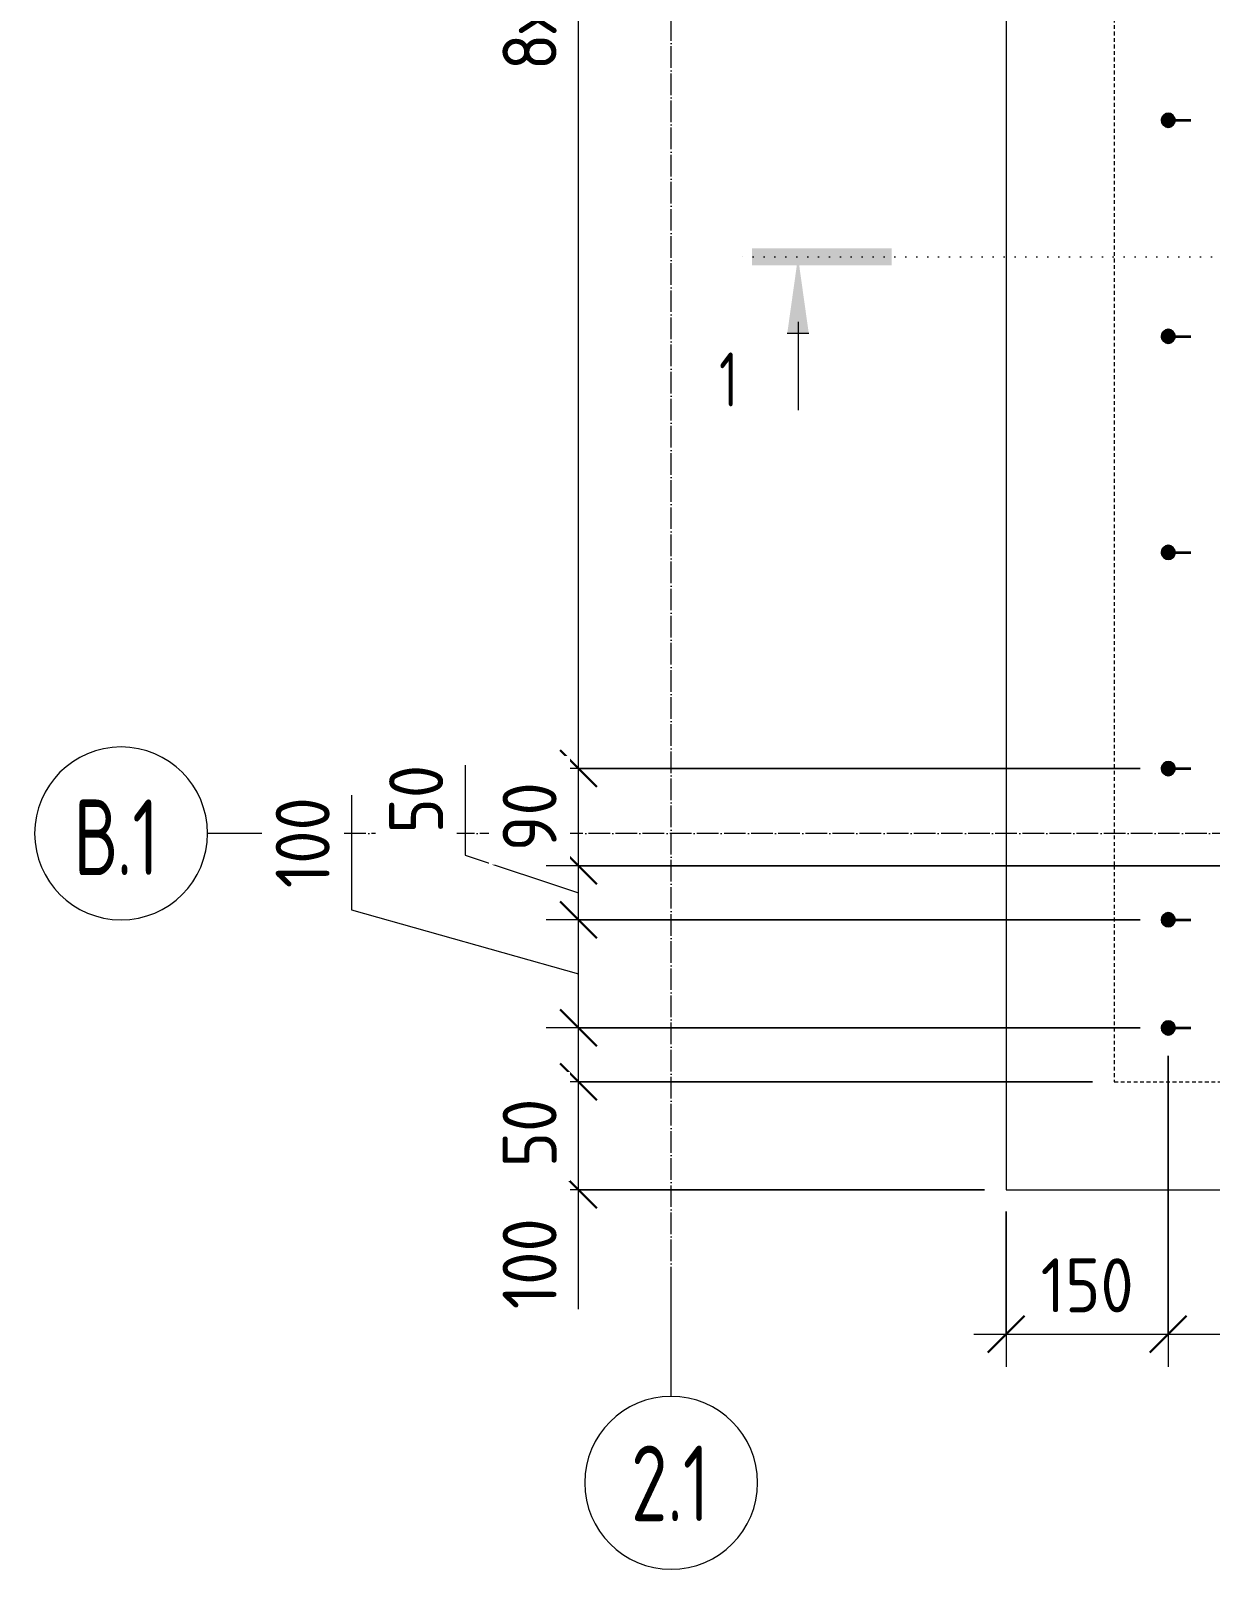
# Model space of a CAD drawing. Header units: millimetres. Extents: x -24758 to -3756, y -1583 to 75054.
# Drawn here: x -7562 to -6471, y 72124 to 73548 of the extents above; entities that cross this region are included whole.
import ezdxf

# ---------------------------------------------------------------- set-up
doc = ezdxf.new("R2010")
doc.units = ezdxf.units.MM
for name, pattern in [('01 Штриховая _4 мм_', [6, 3.5, -2.5]), ('02 Штрихпунктирная _20 мм_', [25, 20, -2.5, 0, -2.5]), ('04 Пунктир 10мм', [10, 0, -10])]:
    doc.linetypes.add(name, pattern=pattern)
for name, color, linetype, lineweight in [('AA_Dim', 7, 'Continuous', 9), ('AA_Dim-20', 7, 'Continuous', 9), ('AA_Linii', 7, 'Continuous', 9), ('AA_Razrez', 7, 'Continuous', 9), ('AF_Stena_Опалубка', 7, 'Continuous', 20), ('KR_Armatura', 7, 'Continuous', 20), ('KR_Armatura_Tonkie', 7, 'Continuous', 20), ('KR_Fundament', 7, 'Continuous', 20), ('Оси', 7, 'Continuous', 9)]:
    doc.layers.add(name, color=color, linetype=linetype, lineweight=lineweight)
doc.styles.add('ISOCPEUR', font='isocpeur.ttf', dxfattribs={"width": 0.7, "height": 50})
doc.styles.add('ISOCPEUR_1', font='isocpeur.ttf', dxfattribs={"width": 0.9, "height": 50})
doc.styles.add('ISOCPEUR_3', font='isocpeur.ttf', dxfattribs={"width": 0.7, "height": 70})
doc.dimstyles.new('01_Точн_3_знака__непрозр_', dxfattribs={"dimscale": 304.8, "dimtxt": 49.799059, "dimasz": 0.111549, "dimexe": 0.098425, "dimexo": 0.065617, "dimgap": 0.016404, "dimtad": 1, "dimdec": 3, "dimrnd": 0.001, "dimdsep": 46, "dimtxsty": 'ISOCPEUR_1', "dimblk1": 'OBLIQUE', "dimblk2": 'OBLIQUE', "dimsah": 1, "dimcen": 0.09, "dimdle": 0.098425, "dimazin": 0, "dimtfac": 1, "dimtdec": 4, "dimtix": 1, "dimtmove": 1, "dimatfit": 3, "dimfxl": 1, "dimtvp": 1, "dimtfill": 1, "dimtolj": 1, "dimtzin": 0, "dimlwd": 18, "dimlwe": 18, "dimarcsym": 2})
doc.dimstyles.new('01_Точн_3_знака__непрозр__1', dxfattribs={"dimscale": 304.8, "dimtxt": 49.799059, "dimasz": 0.111549, "dimexe": 0.098425, "dimexo": 0.065617, "dimgap": 0.016404, "dimtad": 1, "dimdec": 3, "dimrnd": 0.001, "dimdsep": 46, "dimtxsty": 'ISOCPEUR_1', "dimblk1": 'OBLIQUE', "dimblk2": 'OBLIQUE', "dimsah": 1, "dimcen": 0.09, "dimdle": 0.098425, "dimazin": 0, "dimtfac": 1, "dimtdec": 4, "dimtix": 1, "dimtmove": 0, "dimatfit": 3, "dimfxl": 1, "dimtvp": 1, "dimtfill": 1, "dimtolj": 1, "dimtzin": 0, "dimlwd": 18, "dimlwe": 18, "dimarcsym": 2})

# ---------------------------------------------------------------- blocks, each defined once
blk = doc.blocks.new('351_Ряд стержней П переменный шаг _НесАрм_РабПлоск_ - Тип 1-3902956-Арм_КР_-0_100_1 этаж копия 2 копия 1')
at = {"layer": 'KR_Armatura_Tonkie', "lineweight": 35}
for points in [[(194, 1046), (192.4, 1045.8), (190.9, 1045.1), (189.8, 1044.2), (188.8, 1043), (188.2, 1041.6), (188, 1040), (188.2, 1038.4), (188.8, 1037), (189.8, 1035.8), (191, 1034.8), (192.4, 1034.2), (194, 1034), (195.6, 1034.2), (197, 1034.8), (198.2, 1035.8), (199.2, 1037), (199.8, 1038.4), (200, 1040), (199.8, 1041.6), (199.2, 1043), (198.2, 1044.2), (197, 1045.2), (195.6, 1045.8)], [(194, 946), (192.4, 945.8), (190.6, 944.9), (189.8, 944.2), (188.8, 943), (188.2, 941.6), (188, 940), (188.2, 938.4), (188.8, 937), (189.8, 935.8), (191, 934.8), (192.4, 934.2), (194, 934), (195.6, 934.2), (197, 934.8), (198.2, 935.8), (199.2, 937), (199.8, 938.4), (200, 940), (199.8, 941.6), (199.2, 943), (198.2, 944.2), (197, 945.2), (195.6, 945.8)], [(194, 806), (192.4, 805.8), (191, 805.2), (189.8, 804.2), (188.8, 803), (188.2, 801.6), (188, 800), (188.2, 798.4), (188.8, 797), (189.8, 795.8), (191.7, 794.5), (192.4, 794.2), (194, 794), (196.3, 794.5), (197, 794.8), (198.2, 795.8), (199.2, 797), (199.8, 798.4), (200, 800), (199.8, 801.6), (199.2, 803), (198.2, 804.2), (197, 805.2), (195.6, 805.8)], [(194, 606), (192.4, 605.8), (191, 605.2), (189.8, 604.2), (188.8, 603), (188.2, 601.6), (188, 600), (188.2, 598.4), (188.8, 597), (189.8, 595.8), (191, 594.8), (192.4, 594.2), (194.3, 594), (195.6, 594.2), (197, 594.8), (198.2, 595.8), (199.2, 597), (199.8, 598.4), (200, 600), (199.8, 601.6), (199.2, 603), (198.2, 604.2), (197, 605.2), (195.6, 605.8)], [(194, 406), (192.4, 405.8), (191, 405.2), (189.8, 404.2), (188.8, 403), (188.2, 401.6), (188, 400), (188.2, 398.4), (188.8, 397), (189.8, 395.8), (191, 394.8), (192.4, 394.2), (194, 394), (195.6, 394.2), (197, 394.8), (198.2, 395.8), (199.2, 397), (199.8, 398.4), (200, 400), (199.8, 401.6), (199.2, 403), (198.2, 404.2), (197, 405.2), (195.6, 405.8)], [(194, 206), (192, 205.6), (191, 205.2), (189.8, 204.2), (188.8, 203), (188.2, 201.6), (188, 200), (188.2, 198.4), (188.8, 197), (189.8, 195.8), (191, 194.8), (192.4, 194.2), (194, 194), (195.6, 194.2), (197, 194.8), (198.2, 195.8), (199.2, 197), (199.8, 198.4), (200, 200), (199.8, 201.6), (199.2, 203), (198.2, 204.2), (197, 205.2), (195.6, 205.8)]]:
    blk.add_hatch(color=256, dxfattribs=at).paths.add_polyline_path(points)
at = {"layer": 'KR_Armatura'}
for centre in [(194, 1040), (194, 940), (194, 800), (194, 600), (194, 400), (194, 200)]:
    blk.add_circle(centre, 6, dxfattribs=at)
at = {"layer": 'KR_Armatura_Tonkie', "lineweight": 35}
for p, q in [((188, 1040), (173, 1040)), ((188, 940), (173, 940)), ((188, 800), (173, 800)), ((188, 600), (173, 600)), ((188, 400), (173, 400)), ((188, 200), (173, 200))]:
    blk.add_line(p, q, dxfattribs=at)
for centre, start, end in [((194, 1040), 0, 180), ((194, 1040), 180, 360), ((194, 940), 0, 180), ((194, 940), 180, 360), ((194, 800), 0, 180), ((194, 800), 180, 360), ((194, 600), 0, 180), ((194, 600), 180, 360), ((194, 400), 0, 180), ((194, 400), 180, 360), ((194, 200), 0, 180), ((194, 200), 180, 360)]:
    blk.add_arc(centre, 6, start, end, dxfattribs=at)
blk = doc.blocks.new('Разрез - Номер узла_ спереди-394134-Арм_КР_-0_100_1 этаж копия 2 копия 1')
at = {"layer": 'AA_Razrez'}
for points in [[(7.329, 0.404), (7.329, -0.394), (0.873, -0.394), (0.873, 0.404)], [(3.497, -3.533), (2.503, -3.533), (3, 0)]]:
    blk.add_hatch(color=256, dxfattribs=at).paths.add_polyline_path(points)
for p, q in [((2.503, -3.533), (3.497, -3.533)), ((3, -3), (3, -7.096))]:
    blk.add_line(p, q, dxfattribs=at)
blk = doc.blocks.new('Ось сетки - d_4мм-2765513-Арм_КР_-0_100_1 этаж копия 2 копия 1')
at = {"layer": 'Оси'}
for start, end in [(360, 180), (360, 180), (180, 360), (180, 360)]:
    blk.add_arc((0, 0), 4, start, end, dxfattribs=at)
blk = doc.blocks.new('DIMBLOCK45-Арм_КР_-0_100_1 этаж копия 2 копия 1')
at = {"layer": 'AA_Dim-20', "lineweight": 18, "transparency": 16777216}
for p, q in [((-7055.6, 72835), (-7055.6, 74495)), ((-7055.6, 74465), (-7085.6, 74465)), ((-7055.6, 74465), (-6535.9, 74465)), ((-7055.6, 72865), (-7085.6, 72865)), ((-7055.6, 72865), (-6535.9, 72865))]:
    blk.add_line(p, q, dxfattribs=at)
at = {"layer": 'AA_Dim-20', "lineweight": 30, "transparency": 16777216}
for p, q in [((-7055.6, 74465), (-7072.6, 74482)), ((-7055.6, 74465), (-7038.6, 74448)), ((-7055.6, 72865), (-7072.6, 72882)), ((-7055.6, 72865), (-7038.6, 72848))]:
    blk.add_line(p, q, dxfattribs=at)
at = {"layer": 'AA_Dim-20', "color": 0, "lineweight": 18, "transparency": 16777216, "insert": (-7125.9, 73511.3), "char_height": 50, "width": 368.896, "attachment_point": 1, "rotation": 90, "line_spacing_factor": 1.149209, "style": 'ISOCPEUR_1', "bg_fill": 3, "box_fill_scale": 1.25, "bg_fill_color": 256, "bg_fill_true_color": 13158600, "bg_fill_transparency": 0}
blk.add_mtext('8х200=1600', dxfattribs=at)
blk = doc.blocks.new('_None')
blk = doc.blocks.new('DIMBLOCK46-Арм_КР_-0_100_1 этаж копия 2 копия 1')
at = {"layer": 'AA_Dim-20', "lineweight": 30, "transparency": 16777216}
for p, q in [((-7055.6, 72575), (-7072.6, 72592)), ((-7055.6, 72575), (-7038.6, 72558)), ((-7055.6, 72475), (-7072.6, 72492)), ((-7055.6, 72475), (-7038.6, 72458))]:
    blk.add_line(p, q, dxfattribs=at)
at = {"layer": 'AA_Dim-20', "lineweight": 18, "transparency": 16777216}
for p, q in [((-6579.9, 72575), (-7085.6, 72575)), ((-7055.6, 72445), (-7055.6, 72575)), ((-7055.6, 72575), (-6579.9, 72575)), ((-7055.6, 72470.8), (-7055.6, 72525)), ((-6679.9, 72475), (-7085.6, 72475)), ((-7055.6, 72475), (-6679.9, 72475)), ((-7055.6, 72364.6), (-7055.6, 72470.8))]:
    blk.add_line(p, q, dxfattribs=at)
at = {"layer": 'AA_Dim-20', "color": 0, "lineweight": 18, "transparency": 16777216, "insert": (-7125.9, 72364.6), "char_height": 50, "width": 103.429, "attachment_point": 1, "rotation": 90, "line_spacing_factor": 1.149209, "style": 'ISOCPEUR_1', "bg_fill": 3, "box_fill_scale": 1.25, "bg_fill_color": 256, "bg_fill_true_color": 13158600, "bg_fill_transparency": 0}
blk.add_mtext('100', dxfattribs=at)
blk = doc.blocks.new('_Oblique')
at = {"color": 0, "linetype": 'ByBlock', "lineweight": -2}
blk.add_line((-0.5, -0.5), (0.5, 0.5), dxfattribs=at)
blk = doc.blocks.new('DIMBLOCK47-Арм_КР_-0_100_1 этаж копия 2 копия 1')
at = {"layer": 'AA_Dim-20', "lineweight": 30, "transparency": 16777216}
for p, q in [((-7055.6, 72625), (-7072.6, 72642)), ((-7055.6, 72625), (-7038.6, 72608)), ((-7055.6, 72575), (-7072.6, 72592)), ((-7055.6, 72575), (-7038.6, 72558))]:
    blk.add_line(p, q, dxfattribs=at)
at = {"layer": 'AA_Dim-20', "lineweight": 18, "transparency": 16777216}
for p, q in [((-6535.9, 72625), (-7085.6, 72625)), ((-7055.6, 72575), (-7055.6, 72625)), ((-7055.6, 72625), (-6535.9, 72625)), ((-7055.6, 72579.1), (-7055.6, 72600)), ((-7055.6, 72495.9), (-7055.6, 72579.1)), ((-6579.9, 72575), (-7085.6, 72575)), ((-7055.6, 72575), (-6579.9, 72575))]:
    blk.add_line(p, q, dxfattribs=at)
at = {"layer": 'AA_Dim-20', "color": 0, "lineweight": 18, "transparency": 16777216, "insert": (-7125.9, 72495.9), "char_height": 50, "width": 75.848, "attachment_point": 1, "rotation": 90, "line_spacing_factor": 1.149209, "style": 'ISOCPEUR_1', "bg_fill": 3, "box_fill_scale": 1.25, "bg_fill_color": 256, "bg_fill_true_color": 13158600, "bg_fill_transparency": 0}
blk.add_mtext('50', dxfattribs=at)
blk = doc.blocks.new('DIMBLOCK48-Арм_КР_-0_100_1 этаж копия 2 копия 1')
at = {"layer": 'AA_Dim-20', "lineweight": 18, "transparency": 16777216}
for p, q in [((-7265.6, 72840.5), (-7265.6, 72734.3)), ((-7265.6, 72734.3), (-7055.6, 72675)), ((-6535.9, 72725), (-7085.6, 72725)), ((-7055.6, 72625), (-7055.6, 72725)), ((-7055.6, 72725), (-6535.9, 72725)), ((-6535.9, 72625), (-7085.6, 72625)), ((-7055.6, 72625), (-6535.9, 72625))]:
    blk.add_line(p, q, dxfattribs=at)
at = {"layer": 'AA_Dim-20', "lineweight": 30, "transparency": 16777216}
for p, q in [((-7055.6, 72725), (-7072.6, 72742)), ((-7055.6, 72725), (-7038.6, 72708)), ((-7055.6, 72625), (-7072.6, 72642)), ((-7055.6, 72625), (-7038.6, 72608))]:
    blk.add_line(p, q, dxfattribs=at)
at = {"layer": 'AA_Dim-20', "color": 0, "lineweight": 18, "transparency": 16777216, "insert": (-7335.9, 72754.3), "char_height": 50, "width": 103.429, "attachment_point": 1, "rotation": 90, "line_spacing_factor": 1.149209, "style": 'ISOCPEUR_1', "bg_fill": 3, "box_fill_scale": 1.25, "bg_fill_color": 256, "bg_fill_true_color": 13158600, "bg_fill_transparency": 0}
blk.add_mtext('100', dxfattribs=at)
blk = doc.blocks.new('DIMBLOCK49-Арм_КР_-0_100_1 этаж копия 2 копия 1')
at = {"layer": 'AA_Dim-20', "lineweight": 18, "transparency": 16777216}
for p, q in [((-7160.6, 72868), (-7160.6, 72784.8)), ((-7160.6, 72784.8), (-7055.6, 72750)), ((-6279.9, 72775), (-7085.6, 72775)), ((-7055.6, 72725), (-7055.6, 72775)), ((-7055.6, 72775), (-6279.9, 72775)), ((-6535.9, 72725), (-7085.6, 72725)), ((-7055.6, 72725), (-6535.9, 72725))]:
    blk.add_line(p, q, dxfattribs=at)
at = {"layer": 'AA_Dim-20', "lineweight": 30, "transparency": 16777216}
for p, q in [((-7055.6, 72775), (-7072.6, 72792)), ((-7055.6, 72775), (-7038.6, 72758)), ((-7055.6, 72725), (-7072.6, 72742)), ((-7055.6, 72725), (-7038.6, 72708))]:
    blk.add_line(p, q, dxfattribs=at)
at = {"layer": 'AA_Dim-20', "color": 0, "lineweight": 18, "transparency": 16777216, "insert": (-7230.9, 72804.8), "char_height": 50, "width": 75.848, "attachment_point": 1, "rotation": 90, "line_spacing_factor": 1.149209, "style": 'ISOCPEUR_1', "bg_fill": 3, "box_fill_scale": 1.25, "bg_fill_color": 256, "bg_fill_true_color": 13158600, "bg_fill_transparency": 0}
blk.add_mtext('50', dxfattribs=at)
blk = doc.blocks.new('DIMBLOCK50-Арм_КР_-0_100_1 этаж копия 2 копия 1')
at = {"layer": 'AA_Dim-20', "lineweight": 18, "transparency": 16777216}
for p, q in [((-7055.6, 72775), (-7055.6, 72895)), ((-6535.9, 72865), (-7085.6, 72865)), ((-7055.6, 72865), (-6535.9, 72865)), ((-6279.9, 72775), (-7085.6, 72775)), ((-7055.6, 72775), (-6279.9, 72775))]:
    blk.add_line(p, q, dxfattribs=at)
at = {"layer": 'AA_Dim-20', "lineweight": 30, "transparency": 16777216}
for p, q in [((-7055.6, 72865), (-7072.6, 72882)), ((-7055.6, 72865), (-7038.6, 72848)), ((-7055.6, 72775), (-7072.6, 72792)), ((-7055.6, 72775), (-7038.6, 72758))]:
    blk.add_line(p, q, dxfattribs=at)
at = {"layer": 'AA_Dim-20', "color": 0, "lineweight": 18, "transparency": 16777216, "insert": (-7125.9, 72788.4), "char_height": 50, "width": 75.848, "attachment_point": 1, "rotation": 90, "line_spacing_factor": 1.149209, "style": 'ISOCPEUR_1', "bg_fill": 3, "box_fill_scale": 1.25, "bg_fill_color": 256, "bg_fill_true_color": 13158600, "bg_fill_transparency": 0}
blk.add_mtext('90', dxfattribs=at)
blk = doc.blocks.new('DIMBLOCK51-Арм_КР_-0_100_1 этаж копия 2 копия 1')
at = {"layer": 'AA_Dim-20', "lineweight": 18, "transparency": 16777216}
for p, q in [((-6509.9, 72599), (-6509.9, 72311.4)), ((-6509.9, 72341.4), (-6509.9, 72599)), ((-6659.9, 72455), (-6659.9, 72311.4)), ((-6659.9, 72341.4), (-6659.9, 72455)), ((-6689.9, 72341.4), (-6509.9, 72341.4))]:
    blk.add_line(p, q, dxfattribs=at)
at = {"layer": 'AA_Dim-20', "lineweight": 30, "transparency": 16777216}
for p, q in [((-6659.9, 72341.4), (-6642.9, 72358.4)), ((-6509.9, 72341.4), (-6492.9, 72358.4)), ((-6659.9, 72341.4), (-6676.9, 72324.4)), ((-6509.9, 72341.4), (-6526.9, 72324.4))]:
    blk.add_line(p, q, dxfattribs=at)
at = {"layer": 'AA_Dim-20', "color": 0, "lineweight": 18, "transparency": 16777216, "insert": (-6628, 72411.7), "char_height": 50, "width": 103.429, "attachment_point": 1, "line_spacing_factor": 1.149209, "style": 'ISOCPEUR_1', "bg_fill": 3, "box_fill_scale": 1.25, "bg_fill_color": 256, "bg_fill_true_color": 13158600, "bg_fill_transparency": 0}
blk.add_mtext('150', dxfattribs=at)
blk = doc.blocks.new('DIMBLOCK52-Арм_КР_-0_100_1 этаж копия 2 копия 1')
at = {"layer": 'AA_Dim-20', "lineweight": 18, "transparency": 16777216}
for p, q in [((-6509.9, 72599), (-6509.9, 72311.4)), ((-6509.9, 72341.4), (-6509.9, 72599)), ((-6309.9, 72599), (-6309.9, 72311.4)), ((-6309.9, 72341.4), (-6309.9, 72599)), ((-6509.9, 72341.4), (-6309.9, 72341.4))]:
    blk.add_line(p, q, dxfattribs=at)
at = {"layer": 'AA_Dim-20', "lineweight": 30, "transparency": 16777216}
for p, q in [((-6509.9, 72341.4), (-6492.9, 72358.4)), ((-6309.9, 72341.4), (-6292.9, 72358.4)), ((-6509.9, 72341.4), (-6526.9, 72324.4)), ((-6309.9, 72341.4), (-6326.9, 72324.4))]:
    blk.add_line(p, q, dxfattribs=at)
at = {"layer": 'AA_Dim-20', "color": 0, "lineweight": 18, "transparency": 16777216, "insert": (-6457.3, 72411.7), "char_height": 50, "width": 113.772, "attachment_point": 1, "line_spacing_factor": 1.149209, "style": 'ISOCPEUR_1', "bg_fill": 3, "box_fill_scale": 1.25, "bg_fill_color": 256, "bg_fill_true_color": 13158600, "bg_fill_transparency": 0}
blk.add_mtext('200', dxfattribs=at)

msp = doc.modelspace()

# ---------------------------------------------------------------- linework, layer by layer
at = {"layer": 'AA_Linii'}
msp.add_line((-6509.9069, 72619), (-6509.9069, 72621), dxfattribs=at)
at = {"layer": 'AA_Razrez', "linetype": '04 Пунктир 10мм'}
msp.add_line((-3763.0811, 73338.4996), (-6912.514, 73338.4996), dxfattribs=at)
at = {"layer": 'AF_Stena_Опалубка', "linetype": '01 Штриховая _4 мм_'}
for p, q in [((-6559.9069, 74555), (-6559.9069, 72775)), ((-6559.9069, 72775), (-6559.9069, 72575)), ((-6559.9069, 72575), (-4659.9069, 72575))]:
    msp.add_line(p, q, dxfattribs=at)
at = {"layer": 'KR_Fundament'}
for p, q in [((-6659.9069, 74755), (-6659.9069, 72475)), ((-6659.9069, 72475), (-4459.9069, 72475))]:
    msp.add_line(p, q, dxfattribs=at)
at = {"layer": 'Оси', "linetype": '02 Штрихпунктирная _20 мм_'}
for p, q in [((-6969.9069, 72383.9479), (-6969.9069, 74762.2866)), ((-3914.0853, 72805), (-7298.9228, 72805))]:
    msp.add_line(p, q, dxfattribs=at)
at = {"layer": 'Оси'}
for p, q in [((-7298.9228, 72805), (-7398.9228, 72805)), ((-6969.9069, 72283.9479), (-6969.9069, 72383.9479))]:
    msp.add_line(p, q, dxfattribs=at)

# ---------------------------------------------------------------- block references
at = {"layer": 'AA_Razrez', "xscale": 19.99999999999999, "yscale": 19.99999999999999, "zscale": 19.99999999999999}
msp.add_blockref('Разрез - Номер узла_ спереди-394134-Арм_КР_-0_100_1 этаж копия 2 копия 1', (-6912.514, 73338.4996), dxfattribs=at)
at = {"layer": 'KR_Armatura_Tonkie', "lineweight": 35, "rotation": 180}
msp.add_blockref('351_Ряд стержней П переменный шаг _НесАрм_РабПлоск_ - Тип 1-3902956-Арм_КР_-0_100_1 этаж копия 2 копия 1', (-6315.9069, 73665.0002), dxfattribs=at)
at = {"layer": 'Оси', "xscale": 19.99999999999999, "yscale": 19.99999999999999, "zscale": 19.99999999999999, "rotation": 89.99999999999986}
msp.add_blockref('Ось сетки - d_4мм-2765513-Арм_КР_-0_100_1 этаж копия 2 копия 1', (-7478.9228, 72805), dxfattribs=at)
at = {"layer": 'Оси', "xscale": 19.99999999999999, "yscale": 19.99999999999999, "zscale": 19.99999999999999}
msp.add_blockref('Ось сетки - d_4мм-2765513-Арм_КР_-0_100_1 этаж копия 2 копия 1', (-6969.9069, 72203.9479), dxfattribs=at)

# ---------------------------------------------------------------- texts
at = {"layer": 'AA_Razrez', "insert": (-6925.5225, 73250.1031), "char_height": 50, "width": 21.324887, "attachment_point": 1, "style": 'ISOCPEUR'}
msp.add_mtext('\\fISOCPEUR|b0|i0|c204|p34|;\\W.7;1', dxfattribs=at)
at = {"layer": 'Оси', "char_height": 70, "attachment_point": 1, "style": 'ISOCPEUR_3'}
for s, insert, width in [('\\fISOCPEUR|b0|i0|c204|p34|;\\W.7;В', (-7522.7683, 72836.4076), 48.261587), ('.1', (-7482.9485, 72836.4076), 48.261587), ('2.1', (-7006.9631, 72238.4171), 89.789)]:
    msp.add_mtext(s, dxfattribs=dict(at, insert=insert, width=width))

# ---------------------------------------------------------------- next in the draw order: dimensions: what is measured, and where the dimension line sits
at = {"layer": 'AA_Dim', "lineweight": 18}
dim = msp.add_linear_dim(base=(-7055.6185, 74465.0004), p1=(-6515.9069, 72865), p2=(-6515.9069, 74465.0004), angle=90, text='8х200=1600', dimstyle='01_Точн_3_знака__непрозр__1', override={"dimpost": '<>', "dimblk1": 'None', "dimblk2": 'None', "dimsah": 1, "dimfxl": 1600.000406}, dxfattribs=at)
dim.commit()
dim.dimension.update_dxf_attribs({"geometry": 'DIMBLOCK45-Арм_КР_-0_100_1 этаж копия 2 копия 1', "text_midpoint": (-7085.6185, 73665.0002)})
dim = msp.add_linear_dim(base=(-7055.6185, 72575), p1=(-6659.9069, 72475), p2=(-6559.9069, 72575), angle=90, dimstyle='01_Точн_3_знака__непрозр_', override={"dimpost": '<>', "dimfxl": 141.421356}, dxfattribs=at)
dim.commit()
dim.dimension.update_dxf_attribs({"geometry": 'DIMBLOCK46-Арм_КР_-0_100_1 этаж копия 2 копия 1', "text_midpoint": (-7092.608, 72416.2926), "dimtype": 160, "text_rotation": 90})

# ---------------------------------------------------------------- next in the draw order: dimensions: what is measured, and where the dimension line sits
dim = msp.add_linear_dim(base=(-7055.6185, 72625), p1=(-6559.9069, 72575), p2=(-6515.9069, 72625), angle=90, dimstyle='01_Точн_3_знака__непрозр_', override={"dimpost": '<>', "dimfxl": 66.603303}, dxfattribs=at)
dim.commit()
dim.dimension.update_dxf_attribs({"geometry": 'DIMBLOCK47-Арм_КР_-0_100_1 этаж копия 2 копия 1', "text_midpoint": (-7092.608, 72533.8006), "dimtype": 160, "text_rotation": 90})

# ---------------------------------------------------------------- next in the draw order: dimensions: what is measured, and where the dimension line sits
dim = msp.add_linear_dim(base=(-7055.6185, 72725), p1=(-6515.9069, 72625), p2=(-6515.9069, 72725), angle=90, dimstyle='01_Точн_3_знака__непрозр_', override={"dimpost": '<>', "dimfxl": 100}, dxfattribs=at)
dim.commit()
dim.dimension.update_dxf_attribs({"geometry": 'DIMBLOCK48-Арм_КР_-0_100_1 этаж копия 2 копия 1', "text_midpoint": (-7302.608, 72806.0308), "dimtype": 160, "text_rotation": 90})

# ---------------------------------------------------------------- next in the draw order: dimensions: what is measured, and where the dimension line sits
dim = msp.add_linear_dim(base=(-7055.6185, 72775), p1=(-6515.9069, 72725), p2=(-6259.9069, 72775), angle=90, dimstyle='01_Точн_3_знака__непрозр_', override={"dimpost": '<>', "dimfxl": 260.837114}, dxfattribs=at)
dim.commit()
dim.dimension.update_dxf_attribs({"geometry": 'DIMBLOCK49-Арм_КР_-0_100_1 этаж копия 2 копия 1', "text_midpoint": (-7197.608, 72842.7206), "dimtype": 160, "text_rotation": 90})
dim = msp.add_linear_dim(base=(-6509.9069, 72341.4022), p1=(-6659.9069, 72475), p2=(-6509.9069, 72619), dimstyle='01_Точн_3_знака__непрозр__1', override={"dimpost": '<>', "dimfxl": 207.932681}, dxfattribs=at)
dim.commit()
dim.dimension.update_dxf_attribs({"geometry": 'DIMBLOCK51-Арм_КР_-0_100_1 этаж копия 2 копия 1', "text_midpoint": (-6584.9069, 72371.4022)})

# ---------------------------------------------------------------- next in the draw order: dimensions: what is measured, and where the dimension line sits
dim = msp.add_linear_dim(base=(-7055.6185, 72865), p1=(-6259.9069, 72775), p2=(-6515.9069, 72865), angle=90, dimstyle='01_Точн_3_знака__непрозр__1', override={"dimpost": '<>', "dimfxl": 271.35954}, dxfattribs=at)
dim.commit()
dim.dimension.update_dxf_attribs({"geometry": 'DIMBLOCK50-Арм_КР_-0_100_1 этаж копия 2 копия 1', "text_midpoint": (-7085.6185, 72820)})
dim = msp.add_linear_dim(base=(-6309.9069, 72341.4022), p1=(-6509.9069, 72619), p2=(-6309.9069, 72619), dimstyle='01_Точн_3_знака__непрозр__1', override={"dimpost": '<>', "dimfxl": 200}, dxfattribs=at)
dim.commit()
dim.dimension.update_dxf_attribs({"geometry": 'DIMBLOCK52-Арм_КР_-0_100_1 этаж копия 2 копия 1', "text_midpoint": (-6409.9069, 72371.4022)})

doc.saveas('drawing.dxf')
